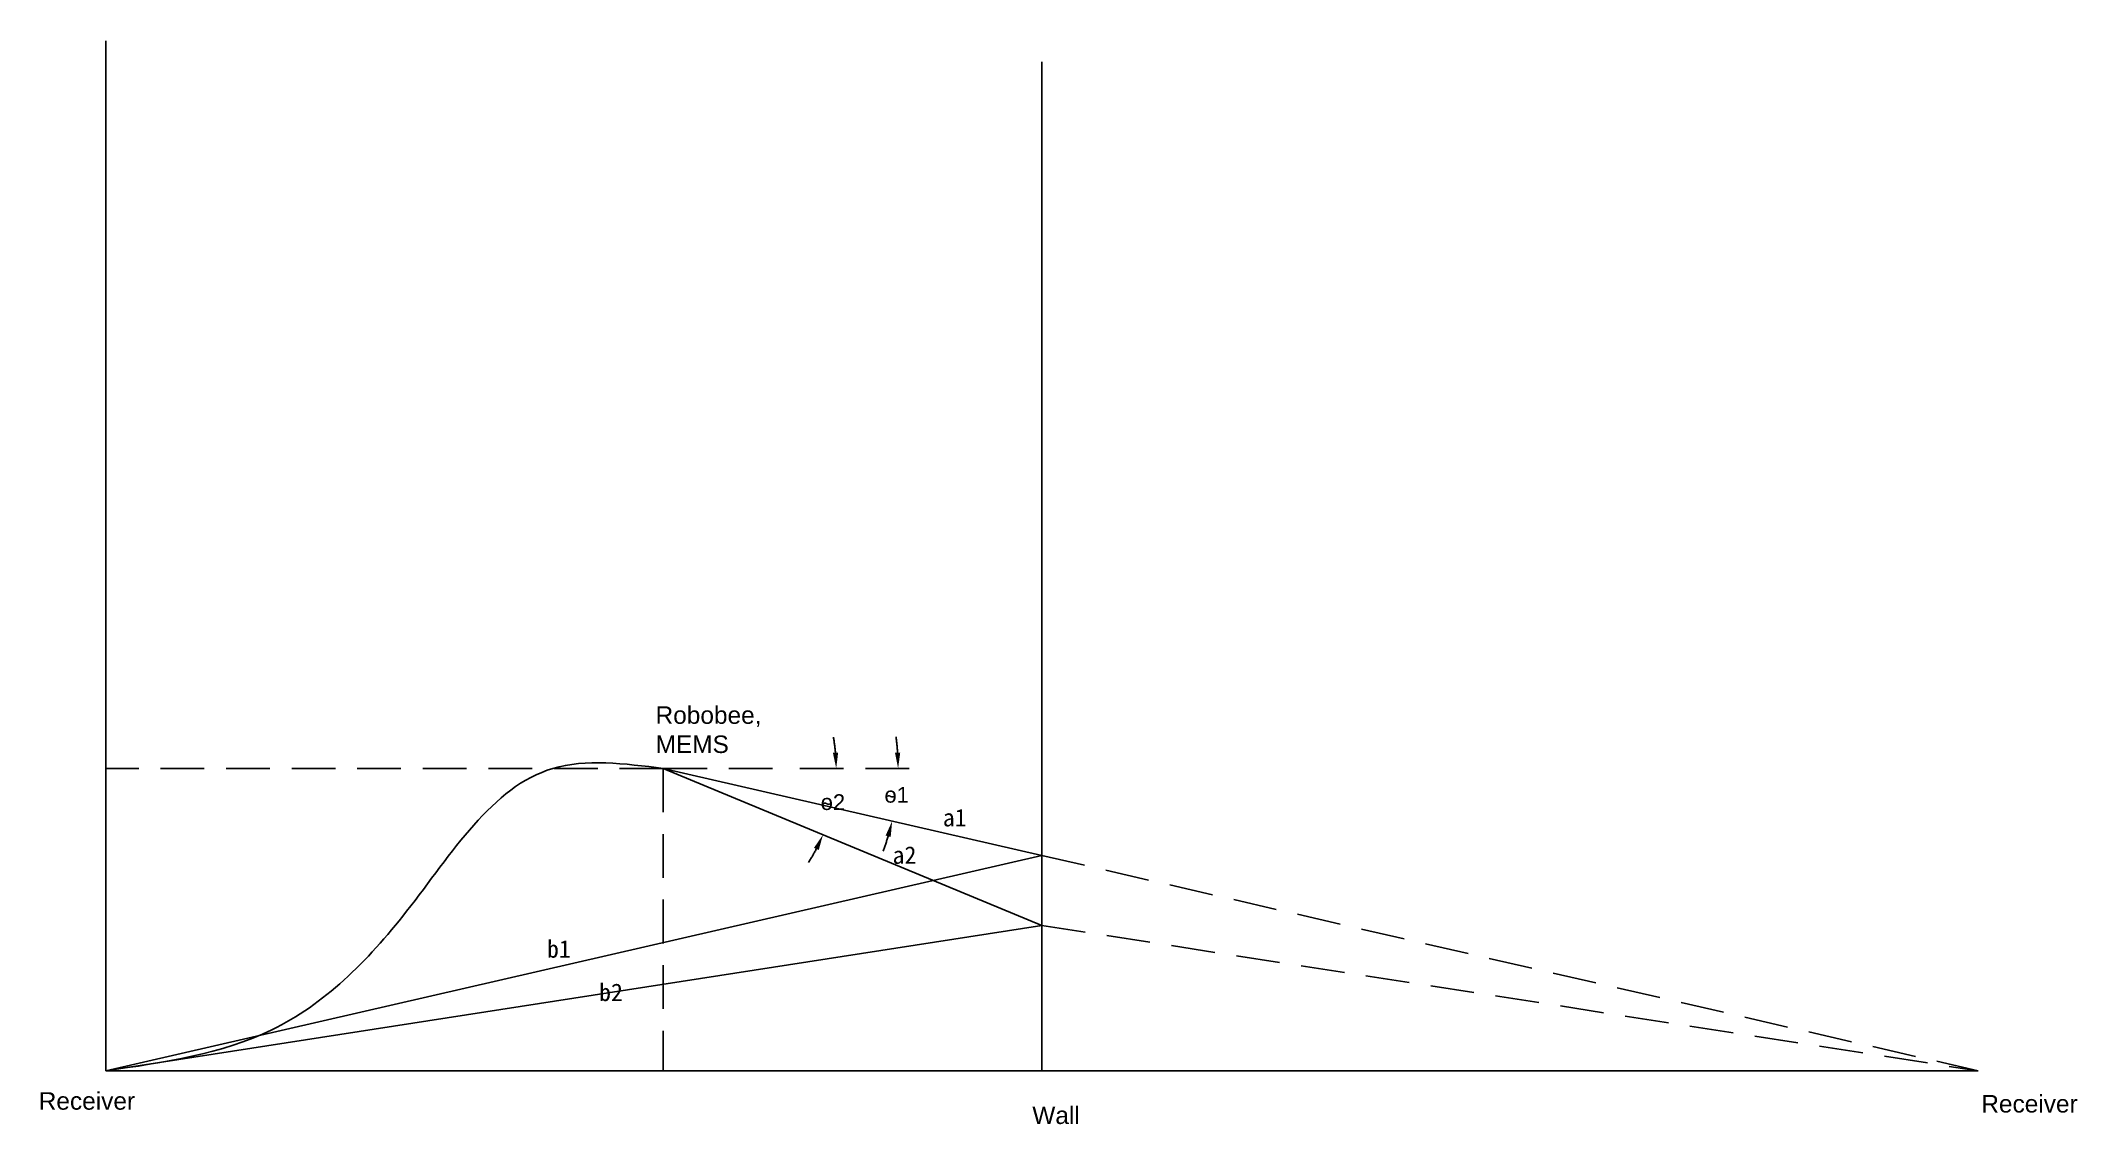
# Model space of a CAD drawing. Header units: inches. Extents: x 23.8 to 47.1, y 6.8 to 19.1.
import ezdxf

# ---------------------------------------------------------------- set-up
doc = ezdxf.new("R2010")
doc.units = ezdxf.units.IN
doc.header["$MEASUREMENT"] = 0
doc.linetypes.add('DASHED', pattern=[0.75, 0.5, -0.25])
for name, color, linetype in [('Laser', 10, 'Continuous'), ('laserdash', 10, 'DASHED'), ('reference', 255, 'DASHED')]:
    doc.layers.add(name, color=color, linetype=linetype)
doc.styles.get("Standard").update_dxf_attribs({"font": 'arial.ttf'})
doc.dimstyles.get("Standard").update_dxf_attribs({"dimtxt": 0.18, "dimasz": 0.18, "dimexe": 0.18, "dimexo": 0.0625, "dimgap": 0.09, "dimtad": 0, "dimtih": 1, "dimtoh": 1, "dimdec": 4, "dimzin": 0, "dimdsep": 46, "dimtxsty": 'Standard', "dimcen": 0.09, "dimadec": 0, "dimazin": 0, "dimtfac": 1, "dimtdec": 4, "dimtofl": 0, "dimtmove": 0, "dimatfit": 3, "dimfxl": 1, "dimtolj": 1, "dimtzin": 0, "dimarcsym": 0})

# ---------------------------------------------------------------- blocks, each defined once
blk = doc.blocks.new('*D1')
at = {"layer": 'Defpoints', "color": 0, "transparency": 16777216}
for p in [(30.911, 10.828), (30.911, 10.828), (32.411, 10.828), (33.567, 10.425), (35.242, 9.832)]:
    blk.add_point(p, dxfattribs=at)
at = {"layer": 'reference', "color": 0, "lineweight": -2, "transparency": 16777216}
blk.add_line((32.474, 10.828), (33.777, 10.828), dxfattribs=at)
for start, end in [(3.8403, 7.6807), (339.3693, 343.2097)]:
    blk.add_arc((30.911, 10.828), 2.686, start, end, dxfattribs=at)
at = {"layer": 'reference', "color": 0, "transparency": 16777216}
for points in [[(33.621, 11.009), (33.561, 11.007), (33.597, 10.828)], [(33.454, 10.06), (33.512, 10.044), (33.529, 10.226)]]:
    blk.add_solid(points, dxfattribs=at)
at = {"layer": 'reference', "color": 0, "transparency": 16777216, "insert": (33.58, 10.525), "char_height": 0.18, "attachment_point": 5}
blk.add_mtext('\\A1;{\\fArial|b0|i0|c204|p34;ѳ}1', dxfattribs=at)
blk = doc.blocks.new('*D2')
at = {"layer": 'Defpoints', "color": 0, "transparency": 16777216}
for p in [(30.911, 10.828), (30.911, 10.828), (32.411, 10.828), (32.822, 10.315), (35.242, 9.031)]:
    blk.add_point(p, dxfattribs=at)
at = {"layer": 'reference', "color": 0, "lineweight": -2, "transparency": 16777216}
blk.add_line((32.474, 10.828), (33.069, 10.828), dxfattribs=at)
for start, end in [(5.2159, 10.4318), (327.0368, 332.2527)]:
    blk.add_arc((30.911, 10.828), 1.978, start, end, dxfattribs=at)
at = {"layer": 'reference', "color": 0, "transparency": 16777216}
for points in [[(32.911, 11.009), (32.851, 11.006), (32.889, 10.828)], [(32.635, 9.92), (32.689, 9.894), (32.738, 10.07)]]:
    blk.add_solid(points, dxfattribs=at)
at = {"layer": 'reference', "color": 0, "transparency": 16777216, "insert": (32.851, 10.441), "char_height": 0.18, "width": 0.66149, "attachment_point": 5}
blk.add_mtext('\\A1;{\\fArial|b0|i0|c204|p34;ѳ}2', dxfattribs=at)

msp = doc.modelspace()

# ---------------------------------------------------------------- linework, layer by layer
for p, q in [((24.53467, 19.14788), (24.53467, 7.36995)), ((35.24171, 7.36995), (35.24171, 18.9065)), ((24.53467, 7.36995), (35.24171, 7.36995)), ((35.24171, 7.36995), (45.94874, 7.36995))]:
    msp.add_line(p, q)
msp.add_spline([(24.53467, 7.36995), (26.43381, 7.83845), (27.97591, 9.19385), (29.64807, 10.82775), (30.91148, 10.82775)], degree=3)
at = {"layer": 'Laser'}
for p, q in [((30.91148, 10.82775), (35.24171, 9.03133)), ((30.91148, 10.82775), (35.24171, 9.83202)), ((35.24171, 9.83202), (24.53467, 7.36995)), ((35.24171, 9.03133), (24.53467, 7.36995))]:
    msp.add_line(p, q, dxfattribs=at)
at = {"layer": 'laserdash'}
for p in [(35.24171, 9.83202), (35.24171, 9.03133)]:
    msp.add_line(p, (45.94874, 7.36995), dxfattribs=at)
at = {"layer": 'reference'}
for q in [(24.53467, 10.82775), (30.91148, 7.36995), (32.41141, 10.82775)]:
    msp.add_line((30.91148, 10.82775), q, dxfattribs=at)

# ---------------------------------------------------------------- texts
at = {"layer": 'Defpoints', "char_height": 0.2, "attachment_point": 1}
for s, width, insert in [('Robobee, MEMS', 1.3874895, (30.82271, 11.5376)), ('Receiver', 1.8962155, (23.76837, 7.12574)), ('Receiver', 1.8962155, (45.98473, 7.09347)), ('Wall', 0.5885678, (35.1315, 6.96197))]:
    msp.add_mtext_dynamic_manual_height_columns(s, width=width, gutter_width=1, heights=[0], dxfattribs=dict(at, insert=insert))
at = {"layer": 'reference', "char_height": 0.2, "attachment_point": 1}
for s, insert in [('{\\fSimSun|b0|i0|c134|p2;a1}', (34.10842, 10.36532)), ('{\\fSimSun|b0|i0|c134|p2;a2}', (33.53347, 9.93698)), ('{\\fSimSun|b0|i0|c134|p2;b1}', (29.58134, 8.86346)), ('{\\fSimSun|b0|i0|c134|p2;b2}', (30.17716, 8.3679))]:
    msp.add_mtext_dynamic_manual_height_columns(s, width=0.3996793, gutter_width=1, heights=[0], dxfattribs=dict(at, insert=insert))

# ---------------------------------------------------------------- dimensions: what is measured, and where the dimension line sits
at = {"layer": 'reference'}
for base, line1, line2, text, picture, middle in [((33.56705, 10.42455), ((30.91148, 10.82775), (35.24171, 9.83202)), ((30.91148, 10.82775), (32.41141, 10.82775)), '{\\fArial|b0|i0|c204|p34;ѳ}1', '*D1', (33.58035, 10.52485)), ((32.82185, 10.31512), ((30.91148, 10.82775), (32.41141, 10.82775)), ((30.91148, 10.82775), (35.24171, 9.03133)), '{\\fArial|b0|i0|c204|p34;ѳ}2', '*D2', (32.85132, 10.44134))]:
    dim = msp.add_angular_dim_2l(base=base, line1=line1, line2=line2, text=text, dimstyle='Standard', dxfattribs=at)
    dim.commit()
    dim.dimension.update_dxf_attribs({"geometry": picture, "text_midpoint": middle})

doc.saveas('drawing.dxf')
